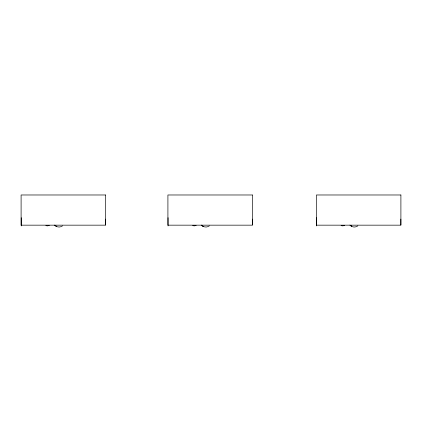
<?xml version="1.0" encoding="UTF-8"?>
<svg xmlns="http://www.w3.org/2000/svg" width="422" height="422" viewBox="0 0 422 422"><rect width="100%" height="100%" fill="white"/><g stroke="black" fill="none" stroke-linecap="round" stroke-linejoin="round"><path stroke-width="0.63" d="M62.53 225.886C60.293 227.521 56.912 227.469 55.039 225.29L56.358 226.387L54.602 225.09M209.344 225.886C207.102 227.521 203.726 227.469 201.853 225.29L203.172 226.387L201.415 225.09M357.845 225.886C355.604 227.521 352.228 227.469 350.355 225.29L351.674 226.387L349.912 225.09M49.358 225.327L47.602 225.881L45.829 225.643M196.172 225.327L194.415 225.881L192.643 225.643M344.674 225.327L342.917 225.881L341.145 225.643M400.847 219.102L400.847 224.973M316.563 217.694L316.563 225.939M252.345 219.102L252.345 224.973M168.061 217.694L168.061 225.939M105.532 219.102L105.532 224.973M21.248 217.694L21.248 225.939M105.584 194.98L21.1 194.98L21.1 225.163L105.584 225.163L105.584 194.98M252.398 194.98L167.914 194.98L167.914 225.163L252.398 225.163L252.398 194.98M400.9 194.98L316.416 194.98L316.416 225.163L400.9 225.163L400.9 194.98"/></g></svg>
